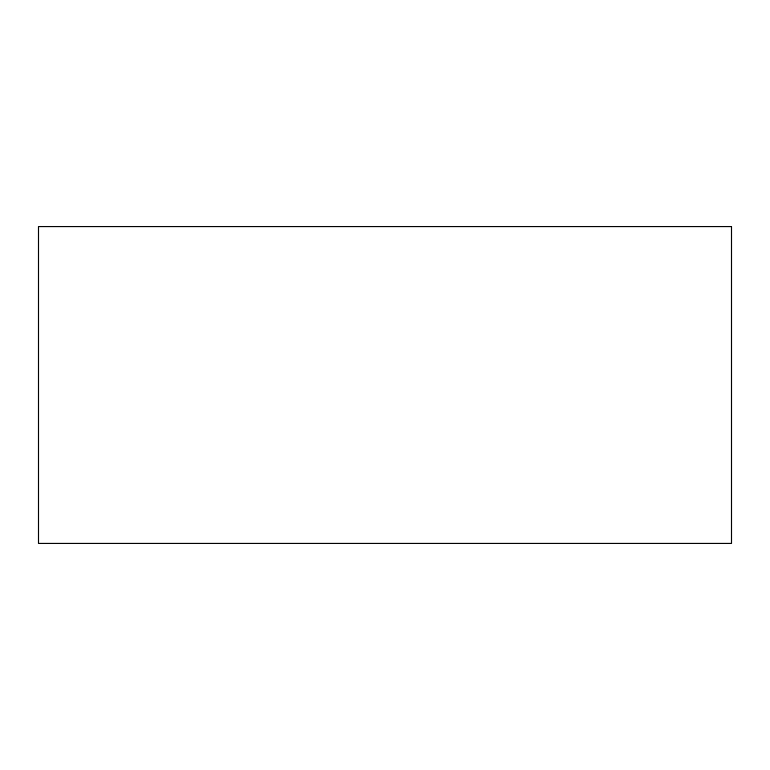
<?xml version="1.0" encoding="UTF-8"?>
<svg xmlns="http://www.w3.org/2000/svg" width="770" height="770" viewBox="0 0 770 770"><rect width="100%" height="100%" fill="white"/><g stroke="black" fill="none" stroke-linecap="round" stroke-linejoin="round"><path stroke-width="1.16" d="M731.5 226.573L38.5 226.573L38.5 543.428L731.5 543.428L731.5 226.573"/></g></svg>
